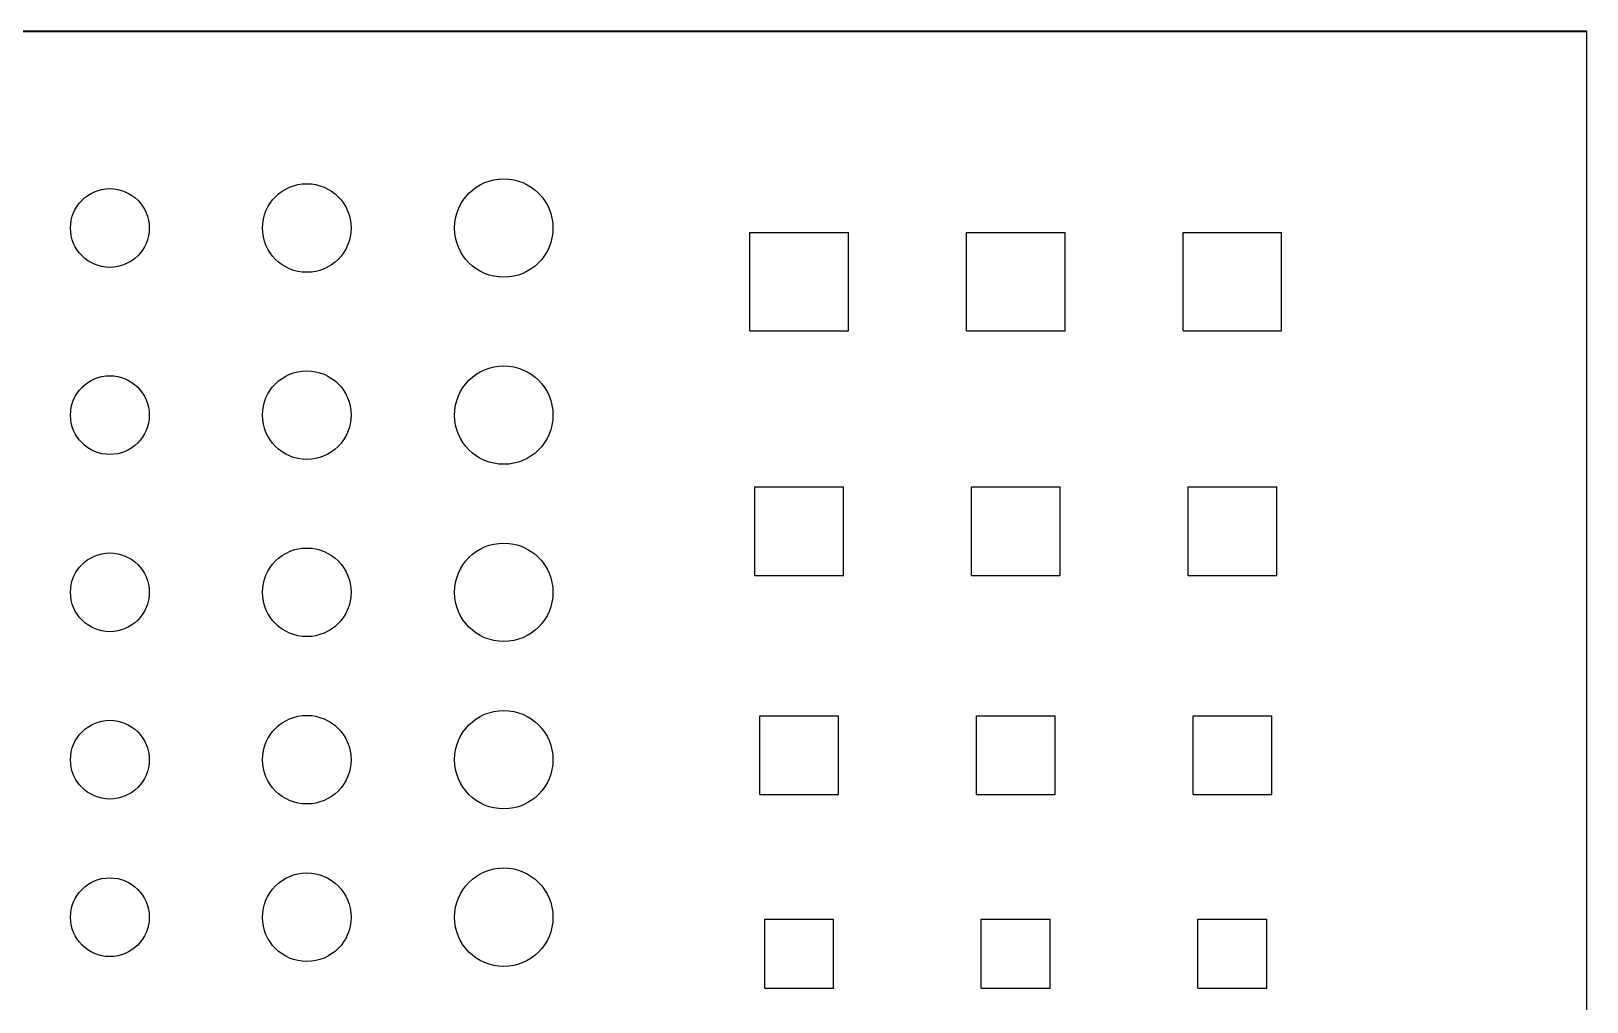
# Model space of a CAD drawing. Header units: millimetres. Extents: x 0 to 31, y -21 to 0.
# Drawn here: x 15.2 to 31, y -9.86 to 0 of the extents above; entities that cross this region are included whole.
import ezdxf

# ---------------------------------------------------------------- set-up
doc = ezdxf.new("R2010")
doc.units = ezdxf.units.MM
doc.layers.add('Cut010', color=7, linetype='CONTINUOUS')

msp = doc.modelspace()

# ---------------------------------------------------------------- linework, layer by layer
at = {"layer": 'Cut010'}
for p, q in [((31, 0), (0, 0)), ((31, 0), (0, 0)), ((31, -21), (31, 0)), ((31, -21), (31, 0)), ((16.4, -2), (16.4, -2, 0.2)), ((16.4, -2), (16.4, -2, 0.2)), ((18.45, -2), (18.45, -2, 0.2)), ((18.45, -2), (18.45, -2, 0.2)), ((20.5, -2), (20.5, -2, 0.2)), ((20.5, -2), (20.5, -2, 0.2)), ((22.5, -3.045, 0.2), (22.5, -2.045, 0.2)), ((22.5, -2.045, 0.2), (23.5, -2.045, 0.2)), ((22.5, -3.045), (22.5, -2.045)), ((22.5, -2.045), (23.5, -2.045)), ((22.5, -3.045, 0.2), (22.5, -2.045, 0.2)), ((22.5, -2.045), (22.5, -2.045, 0.2)), ((22.5, -3.045), (22.5, -2.045)), ((22.5, -2.045), (23.5, -2.045)), ((22.5, -2.045, 0.2), (23.5, -2.045, 0.2)), ((22.5, -2.045), (22.5, -2.045, 0.2)), ((23.5, -3.045, 0.2), (23.5, -2.045, 0.2)), ((23.5, -3.045), (23.5, -2.045)), ((23.5, -2.045), (23.5, -2.045, 0.2)), ((23.5, -3.045, 0.2), (23.5, -2.045, 0.2)), ((23.5, -2.045), (23.5, -2.045, 0.2)), ((23.5, -3.045), (23.5, -2.045)), ((24.7, -3.045, 0.2), (24.7, -2.045, 0.2)), ((24.7, -2.045, 0.2), (25.7, -2.045, 0.2)), ((24.7, -3.045), (24.7, -2.045)), ((24.7, -2.045), (25.7, -2.045)), ((24.7, -3.045, 0.2), (24.7, -2.045, 0.2)), ((24.7, -2.045), (24.7, -2.045, 0.2)), ((24.7, -3.045), (24.7, -2.045)), ((24.7, -2.045), (25.7, -2.045)), ((24.7, -2.045, 0.2), (25.7, -2.045, 0.2)), ((24.7, -2.045), (24.7, -2.045, 0.2)), ((25.7, -3.045, 0.2), (25.7, -2.045, 0.2)), ((25.7, -3.045), (25.7, -2.045)), ((25.7, -2.045), (25.7, -2.045, 0.2)), ((25.7, -3.045, 0.2), (25.7, -2.045, 0.2)), ((25.7, -2.045), (25.7, -2.045, 0.2)), ((25.7, -3.045), (25.7, -2.045)), ((26.9, -3.045, 0.2), (26.9, -2.045, 0.2)), ((26.9, -2.045, 0.2), (27.9, -2.045, 0.2)), ((26.9, -3.045), (26.9, -2.045)), ((26.9, -2.045), (27.9, -2.045)), ((26.9, -3.045, 0.2), (26.9, -2.045, 0.2)), ((26.9, -2.045), (26.9, -2.045, 0.2)), ((26.9, -3.045), (26.9, -2.045)), ((26.9, -2.045), (27.9, -2.045)), ((26.9, -2.045, 0.2), (27.9, -2.045, 0.2)), ((26.9, -2.045), (26.9, -2.045, 0.2)), ((27.9, -3.045, 0.2), (27.9, -2.045, 0.2)), ((27.9, -3.045), (27.9, -2.045)), ((27.9, -2.045), (27.9, -2.045, 0.2)), ((27.9, -3.045, 0.2), (27.9, -2.045, 0.2)), ((27.9, -2.045), (27.9, -2.045, 0.2)), ((27.9, -3.045), (27.9, -2.045)), ((22.5, -3.045, 0.2), (23.5, -3.045, 0.2)), ((22.5, -3.045), (23.5, -3.045)), ((22.5, -3.045), (22.5, -3.045, 0.2)), ((22.5, -3.045), (23.5, -3.045)), ((22.5, -3.045, 0.2), (23.5, -3.045, 0.2)), ((22.5, -3.045), (22.5, -3.045, 0.2)), ((23.5, -3.045), (23.5, -3.045, 0.2)), ((23.5, -3.045), (23.5, -3.045, 0.2)), ((24.7, -3.045, 0.2), (25.7, -3.045, 0.2)), ((24.7, -3.045), (25.7, -3.045)), ((24.7, -3.045), (24.7, -3.045, 0.2)), ((24.7, -3.045), (25.7, -3.045)), ((24.7, -3.045, 0.2), (25.7, -3.045, 0.2)), ((24.7, -3.045), (24.7, -3.045, 0.2)), ((25.7, -3.045), (25.7, -3.045, 0.2)), ((25.7, -3.045), (25.7, -3.045, 0.2)), ((26.9, -3.045, 0.2), (27.9, -3.045, 0.2)), ((26.9, -3.045), (27.9, -3.045)), ((26.9, -3.045), (26.9, -3.045, 0.2)), ((26.9, -3.045), (27.9, -3.045)), ((26.9, -3.045, 0.2), (27.9, -3.045, 0.2)), ((26.9, -3.045), (26.9, -3.045, 0.2)), ((27.9, -3.045), (27.9, -3.045, 0.2)), ((27.9, -3.045), (27.9, -3.045, 0.2)), ((16.4, -3.9), (16.4, -3.9, 0.2)), ((16.4, -3.9), (16.4, -3.9, 0.2)), ((18.45, -3.9), (18.45, -3.9, 0.2)), ((18.45, -3.9), (18.45, -3.9, 0.2)), ((20.5, -3.9), (20.5, -3.9, 0.2)), ((20.5, -3.9), (20.5, -3.9, 0.2)), ((22.55, -5.53, 0.2), (22.55, -4.63, 0.2)), ((22.55, -4.63, 0.2), (23.45, -4.63, 0.2)), ((22.55, -5.53), (22.55, -4.63)), ((22.55, -4.63), (23.45, -4.63)), ((22.55, -5.53, 0.2), (22.55, -4.63, 0.2)), ((22.55, -4.63), (22.55, -4.63, 0.2)), ((22.55, -5.53), (22.55, -4.63)), ((22.55, -4.63), (23.45, -4.63)), ((22.55, -4.63, 0.2), (23.45, -4.63, 0.2)), ((22.55, -4.63), (22.55, -4.63, 0.2)), ((23.45, -5.53, 0.2), (23.45, -4.63, 0.2)), ((23.45, -5.53), (23.45, -4.63)), ((23.45, -4.63), (23.45, -4.63, 0.2)), ((23.45, -5.53, 0.2), (23.45, -4.63, 0.2)), ((23.45, -4.63), (23.45, -4.63, 0.2)), ((23.45, -5.53), (23.45, -4.63)), ((24.75, -5.53, 0.2), (24.75, -4.63, 0.2)), ((24.75, -4.63, 0.2), (25.65, -4.63, 0.2)), ((24.75, -5.53), (24.75, -4.63)), ((24.75, -4.63), (25.65, -4.63)), ((24.75, -5.53, 0.2), (24.75, -4.63, 0.2)), ((24.75, -4.63), (24.75, -4.63, 0.2)), ((24.75, -5.53), (24.75, -4.63)), ((24.75, -4.63), (25.65, -4.63)), ((24.75, -4.63, 0.2), (25.65, -4.63, 0.2)), ((24.75, -4.63), (24.75, -4.63, 0.2)), ((25.65, -5.53, 0.2), (25.65, -4.63, 0.2)), ((25.65, -5.53), (25.65, -4.63)), ((25.65, -4.63), (25.65, -4.63, 0.2)), ((25.65, -5.53, 0.2), (25.65, -4.63, 0.2)), ((25.65, -4.63), (25.65, -4.63, 0.2)), ((25.65, -5.53), (25.65, -4.63)), ((26.95, -5.53, 0.2), (26.95, -4.63, 0.2)), ((26.95, -4.63, 0.2), (27.85, -4.63, 0.2)), ((26.95, -5.53), (26.95, -4.63)), ((26.95, -4.63), (27.85, -4.63)), ((26.95, -5.53, 0.2), (26.95, -4.63, 0.2)), ((26.95, -4.63), (26.95, -4.63, 0.2)), ((26.95, -5.53), (26.95, -4.63)), ((26.95, -4.63), (27.85, -4.63)), ((26.95, -4.63, 0.2), (27.85, -4.63, 0.2)), ((26.95, -4.63), (26.95, -4.63, 0.2)), ((27.85, -5.53, 0.2), (27.85, -4.63, 0.2)), ((27.85, -5.53), (27.85, -4.63)), ((27.85, -4.63), (27.85, -4.63, 0.2)), ((27.85, -5.53, 0.2), (27.85, -4.63, 0.2)), ((27.85, -4.63), (27.85, -4.63, 0.2)), ((27.85, -5.53), (27.85, -4.63)), ((22.55, -5.53, 0.2), (23.45, -5.53, 0.2)), ((22.55, -5.53), (23.45, -5.53)), ((22.55, -5.53), (22.55, -5.53, 0.2)), ((22.55, -5.53), (23.45, -5.53)), ((22.55, -5.53, 0.2), (23.45, -5.53, 0.2)), ((22.55, -5.53), (22.55, -5.53, 0.2)), ((23.45, -5.53), (23.45, -5.53, 0.2)), ((23.45, -5.53), (23.45, -5.53, 0.2)), ((24.75, -5.53, 0.2), (25.65, -5.53, 0.2)), ((24.75, -5.53), (25.65, -5.53)), ((24.75, -5.53), (24.75, -5.53, 0.2)), ((24.75, -5.53), (25.65, -5.53)), ((24.75, -5.53, 0.2), (25.65, -5.53, 0.2)), ((24.75, -5.53), (24.75, -5.53, 0.2)), ((25.65, -5.53), (25.65, -5.53, 0.2)), ((25.65, -5.53), (25.65, -5.53, 0.2)), ((26.95, -5.53, 0.2), (27.85, -5.53, 0.2)), ((26.95, -5.53), (27.85, -5.53)), ((26.95, -5.53), (26.95, -5.53, 0.2)), ((26.95, -5.53), (27.85, -5.53)), ((26.95, -5.53, 0.2), (27.85, -5.53, 0.2)), ((26.95, -5.53), (26.95, -5.53, 0.2)), ((27.85, -5.53), (27.85, -5.53, 0.2)), ((27.85, -5.53), (27.85, -5.53, 0.2)), ((16.4, -5.7), (16.4, -5.7, 0.2)), ((16.4, -5.7), (16.4, -5.7, 0.2)), ((18.45, -5.7), (18.45, -5.7, 0.2)), ((18.45, -5.7), (18.45, -5.7, 0.2)), ((20.5, -5.7), (20.5, -5.7, 0.2)), ((20.5, -5.7), (20.5, -5.7, 0.2)), ((22.6, -7.755, 0.2), (22.6, -6.955, 0.2)), ((22.6, -6.955, 0.2), (23.4, -6.955, 0.2)), ((22.6, -7.755), (22.6, -6.955)), ((22.6, -6.955), (23.4, -6.955)), ((22.6, -7.755, 0.2), (22.6, -6.955, 0.2)), ((22.6, -6.955), (22.6, -6.955, 0.2)), ((22.6, -7.755), (22.6, -6.955)), ((22.6, -6.955), (23.4, -6.955)), ((22.6, -6.955, 0.2), (23.4, -6.955, 0.2)), ((22.6, -6.955), (22.6, -6.955, 0.2)), ((23.4, -7.755, 0.2), (23.4, -6.955, 0.2)), ((23.4, -7.755), (23.4, -6.955)), ((23.4, -6.955), (23.4, -6.955, 0.2)), ((23.4, -7.755, 0.2), (23.4, -6.955, 0.2)), ((23.4, -6.955), (23.4, -6.955, 0.2)), ((23.4, -7.755), (23.4, -6.955)), ((24.8, -7.755, 0.2), (24.8, -6.955, 0.2)), ((24.8, -6.955, 0.2), (25.6, -6.955, 0.2)), ((24.8, -7.755), (24.8, -6.955)), ((24.8, -6.955), (25.6, -6.955)), ((24.8, -7.755, 0.2), (24.8, -6.955, 0.2)), ((24.8, -6.955), (24.8, -6.955, 0.2)), ((24.8, -7.755), (24.8, -6.955)), ((24.8, -6.955), (25.6, -6.955)), ((24.8, -6.955, 0.2), (25.6, -6.955, 0.2)), ((24.8, -6.955), (24.8, -6.955, 0.2)), ((25.6, -7.755, 0.2), (25.6, -6.955, 0.2)), ((25.6, -7.755), (25.6, -6.955)), ((25.6, -6.955), (25.6, -6.955, 0.2)), ((25.6, -7.755, 0.2), (25.6, -6.955, 0.2)), ((25.6, -6.955), (25.6, -6.955, 0.2)), ((25.6, -7.755), (25.6, -6.955)), ((27, -7.755, 0.2), (27, -6.955, 0.2)), ((27, -6.955, 0.2), (27.8, -6.955, 0.2)), ((27, -7.755), (27, -6.955)), ((27, -6.955), (27.8, -6.955)), ((27, -7.755, 0.2), (27, -6.955, 0.2)), ((27, -6.955), (27, -6.955, 0.2)), ((27, -7.755), (27, -6.955)), ((27, -6.955), (27.8, -6.955)), ((27, -6.955, 0.2), (27.8, -6.955, 0.2)), ((27, -6.955), (27, -6.955, 0.2)), ((27.8, -7.755, 0.2), (27.8, -6.955, 0.2)), ((27.8, -7.755), (27.8, -6.955)), ((27.8, -6.955), (27.8, -6.955, 0.2)), ((27.8, -7.755, 0.2), (27.8, -6.955, 0.2)), ((27.8, -6.955), (27.8, -6.955, 0.2)), ((27.8, -7.755), (27.8, -6.955)), ((16.4, -7.4), (16.4, -7.4, 0.2)), ((16.4, -7.4), (16.4, -7.4, 0.2)), ((18.45, -7.4), (18.45, -7.4, 0.2)), ((18.45, -7.4), (18.45, -7.4, 0.2)), ((20.5, -7.4), (20.5, -7.4, 0.2)), ((20.5, -7.4), (20.5, -7.4, 0.2)), ((22.6, -7.755, 0.2), (23.4, -7.755, 0.2)), ((22.6, -7.755), (23.4, -7.755)), ((22.6, -7.755), (22.6, -7.755, 0.2)), ((22.6, -7.755), (23.4, -7.755)), ((22.6, -7.755, 0.2), (23.4, -7.755, 0.2)), ((22.6, -7.755), (22.6, -7.755, 0.2)), ((23.4, -7.755), (23.4, -7.755, 0.2)), ((23.4, -7.755), (23.4, -7.755, 0.2)), ((24.8, -7.755, 0.2), (25.6, -7.755, 0.2)), ((24.8, -7.755), (25.6, -7.755)), ((24.8, -7.755), (24.8, -7.755, 0.2)), ((24.8, -7.755), (25.6, -7.755)), ((24.8, -7.755, 0.2), (25.6, -7.755, 0.2)), ((24.8, -7.755), (24.8, -7.755, 0.2)), ((25.6, -7.755), (25.6, -7.755, 0.2)), ((25.6, -7.755), (25.6, -7.755, 0.2)), ((27, -7.755, 0.2), (27.8, -7.755, 0.2)), ((27, -7.755), (27.8, -7.755)), ((27, -7.755), (27, -7.755, 0.2)), ((27, -7.755), (27.8, -7.755)), ((27, -7.755, 0.2), (27.8, -7.755, 0.2)), ((27, -7.755), (27, -7.755, 0.2)), ((27.8, -7.755), (27.8, -7.755, 0.2)), ((27.8, -7.755), (27.8, -7.755, 0.2)), ((16.4, -9), (16.4, -9, 0.2)), ((16.4, -9), (16.4, -9, 0.2)), ((18.45, -9), (18.45, -9, 0.2)), ((18.45, -9), (18.45, -9, 0.2)), ((20.5, -9), (20.5, -9, 0.2)), ((20.5, -9), (20.5, -9, 0.2)), ((22.65, -9.72, 0.2), (22.65, -9.02, 0.2)), ((22.65, -9.02, 0.2), (23.35, -9.02, 0.2)), ((22.65, -9.72), (22.65, -9.02)), ((22.65, -9.02), (23.35, -9.02)), ((22.65, -9.72, 0.2), (22.65, -9.02, 0.2)), ((22.65, -9.02), (22.65, -9.02, 0.2)), ((22.65, -9.72), (22.65, -9.02)), ((22.65, -9.02), (23.35, -9.02)), ((22.65, -9.02, 0.2), (23.35, -9.02, 0.2)), ((22.65, -9.02), (22.65, -9.02, 0.2)), ((23.35, -9.72, 0.2), (23.35, -9.02, 0.2)), ((23.35, -9.72), (23.35, -9.02)), ((23.35, -9.02), (23.35, -9.02, 0.2)), ((23.35, -9.72, 0.2), (23.35, -9.02, 0.2)), ((23.35, -9.02), (23.35, -9.02, 0.2)), ((23.35, -9.72), (23.35, -9.02)), ((24.85, -9.72, 0.2), (24.85, -9.02, 0.2)), ((24.85, -9.02, 0.2), (25.55, -9.02, 0.2)), ((24.85, -9.72), (24.85, -9.02)), ((24.85, -9.02), (25.55, -9.02)), ((24.85, -9.72, 0.2), (24.85, -9.02, 0.2)), ((24.85, -9.02), (24.85, -9.02, 0.2)), ((24.85, -9.72), (24.85, -9.02)), ((24.85, -9.02), (25.55, -9.02)), ((24.85, -9.02, 0.2), (25.55, -9.02, 0.2)), ((24.85, -9.02), (24.85, -9.02, 0.2)), ((25.55, -9.72, 0.2), (25.55, -9.02, 0.2)), ((25.55, -9.72), (25.55, -9.02)), ((25.55, -9.02), (25.55, -9.02, 0.2)), ((25.55, -9.72, 0.2), (25.55, -9.02, 0.2)), ((25.55, -9.02), (25.55, -9.02, 0.2)), ((25.55, -9.72), (25.55, -9.02)), ((27.05, -9.72, 0.2), (27.05, -9.02, 0.2)), ((27.05, -9.02, 0.2), (27.75, -9.02, 0.2)), ((27.05, -9.72), (27.05, -9.02)), ((27.05, -9.02), (27.75, -9.02)), ((27.05, -9.72, 0.2), (27.05, -9.02, 0.2)), ((27.05, -9.02), (27.05, -9.02, 0.2)), ((27.05, -9.72), (27.05, -9.02)), ((27.05, -9.02), (27.75, -9.02)), ((27.05, -9.02, 0.2), (27.75, -9.02, 0.2)), ((27.05, -9.02), (27.05, -9.02, 0.2)), ((27.75, -9.72, 0.2), (27.75, -9.02, 0.2)), ((27.75, -9.72), (27.75, -9.02)), ((27.75, -9.02), (27.75, -9.02, 0.2)), ((27.75, -9.72, 0.2), (27.75, -9.02, 0.2)), ((27.75, -9.02), (27.75, -9.02, 0.2)), ((27.75, -9.72), (27.75, -9.02)), ((22.65, -9.72, 0.2), (23.35, -9.72, 0.2)), ((22.65, -9.72), (23.35, -9.72)), ((22.65, -9.72), (22.65, -9.72, 0.2)), ((22.65, -9.72), (23.35, -9.72)), ((22.65, -9.72, 0.2), (23.35, -9.72, 0.2)), ((22.65, -9.72), (22.65, -9.72, 0.2)), ((23.35, -9.72), (23.35, -9.72, 0.2)), ((23.35, -9.72), (23.35, -9.72, 0.2)), ((24.85, -9.72, 0.2), (25.55, -9.72, 0.2)), ((24.85, -9.72), (25.55, -9.72)), ((24.85, -9.72), (24.85, -9.72, 0.2)), ((24.85, -9.72), (25.55, -9.72)), ((24.85, -9.72, 0.2), (25.55, -9.72, 0.2)), ((24.85, -9.72), (24.85, -9.72, 0.2)), ((25.55, -9.72), (25.55, -9.72, 0.2)), ((25.55, -9.72), (25.55, -9.72, 0.2)), ((27.05, -9.72, 0.2), (27.75, -9.72, 0.2)), ((27.05, -9.72), (27.75, -9.72)), ((27.05, -9.72), (27.05, -9.72, 0.2)), ((27.05, -9.72), (27.75, -9.72)), ((27.05, -9.72, 0.2), (27.75, -9.72, 0.2)), ((27.05, -9.72), (27.05, -9.72, 0.2)), ((27.75, -9.72), (27.75, -9.72, 0.2)), ((27.75, -9.72), (27.75, -9.72, 0.2))]:
    msp.add_line(p, q, dxfattribs=at)
for centre, radius in [((18, -2, 0.2), 0.45), ((18, -2), 0.45), ((18, -2, 0.2), 0.45), ((18, -2), 0.45), ((20, -2, 0.2), 0.5), ((20, -2), 0.5), ((20, -2, 0.2), 0.5), ((20, -2), 0.5), ((16, -2, 0.2), 0.4), ((16, -2), 0.4), ((16, -2, 0.2), 0.4), ((16, -2), 0.4), ((18, -3.9, 0.2), 0.45), ((18, -3.9), 0.45), ((18, -3.9, 0.2), 0.45), ((18, -3.9), 0.45), ((20, -3.9, 0.2), 0.5), ((20, -3.9), 0.5), ((20, -3.9, 0.2), 0.5), ((20, -3.9), 0.5), ((16, -3.9, 0.2), 0.4), ((16, -3.9), 0.4), ((16, -3.9, 0.2), 0.4), ((16, -3.9), 0.4), ((20, -5.7, 0.2), 0.5), ((20, -5.7), 0.5), ((20, -5.7, 0.2), 0.5), ((20, -5.7), 0.5), ((16, -5.7, 0.2), 0.4), ((16, -5.7), 0.4), ((16, -5.7, 0.2), 0.4), ((16, -5.7), 0.4), ((18, -5.7, 0.2), 0.45), ((18, -5.7), 0.45), ((18, -5.7, 0.2), 0.45), ((18, -5.7), 0.45), ((18, -7.4, 0.2), 0.45), ((18, -7.4), 0.45), ((18, -7.4, 0.2), 0.45), ((18, -7.4), 0.45), ((20, -7.4, 0.2), 0.5), ((20, -7.4), 0.5), ((20, -7.4, 0.2), 0.5), ((20, -7.4), 0.5), ((16, -7.4, 0.2), 0.4), ((16, -7.4), 0.4), ((16, -7.4, 0.2), 0.4), ((16, -7.4), 0.4), ((20, -9, 0.2), 0.5), ((20, -9), 0.5), ((20, -9, 0.2), 0.5), ((20, -9), 0.5), ((16, -9, 0.2), 0.4), ((16, -9), 0.4), ((16, -9, 0.2), 0.4), ((16, -9), 0.4), ((18, -9, 0.2), 0.45), ((18, -9), 0.45), ((18, -9, 0.2), 0.45), ((18, -9), 0.45)]:
    msp.add_circle(centre, radius, dxfattribs=at)
for points in [[(31, 0), (30.997, -0.003, 0.2)], [(31, 0), (30.997, -0.003, 0.2)], [(0.003, -0.003, 0.2), (30.997, -0.003, 0.2)], [(0.003, -0.003, 0.2), (30.997, -0.003, 0.2)], [(30.997, -0.003, 0.2), (30.997, -20.997, 0.2)], [(30.997, -0.003, 0.2), (30.997, -20.997, 0.2)]]:
    msp.add_open_spline(points, degree=1, dxfattribs=at)

doc.saveas('drawing.dxf')
